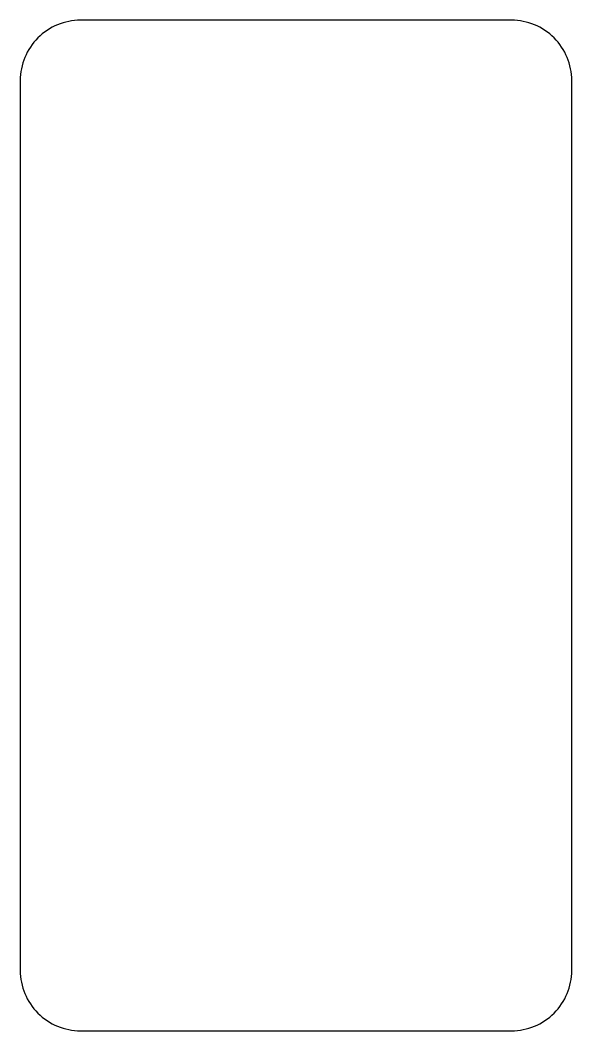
# Model space of a CAD drawing. Header units: inches. Extents: x -1.8 to 0, y 0 to 3.3.
import ezdxf

# ---------------------------------------------------------------- set-up
doc = ezdxf.new("R2010")
doc.units = ezdxf.units.IN
doc.header["$MEASUREMENT"] = 0

msp = doc.modelspace()

# ---------------------------------------------------------------- linework, layer by layer
msp.add_lwpolyline([(-1.6031, 3.3, 0.414214), (-1.8, 3.1031), (-1.8, 0.1969, 0.414214), (-1.6031, 0), (-0.1969, 0, 0.414214), (0, 0.1969), (0, 3.1031, 0.414214), (-0.1969, 3.3)], format="xyb", close=True)

doc.saveas('drawing.dxf')
